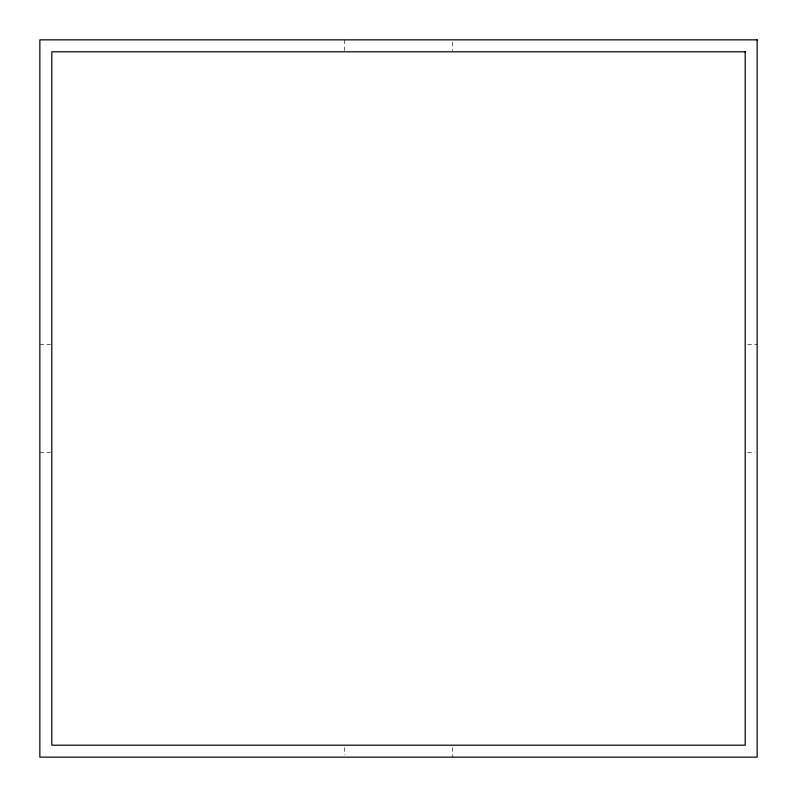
<?xml version="1.0" encoding="UTF-8"?>
<svg xmlns="http://www.w3.org/2000/svg" width="797" height="797" viewBox="0 0 797 797"><rect width="100%" height="100%" fill="white"/><g stroke="black" fill="none" stroke-linecap="round" stroke-linejoin="round"><path stroke-width="0.6" stroke-dasharray="3.98 2.99" d="M39.85 344.702L50.609 344.702M747.586 344.702L757.15 344.702M39.85 452.298L50.609 452.298M747.586 452.298L754.759 452.298M452.298 42.241L452.298 50.609M452.298 747.586L452.298 757.15M344.702 39.85L344.702 50.609M344.702 747.586L344.702 754.759"/><path stroke-width="1.2" d="M757.15 39.85L39.85 39.85L39.85 757.15L757.15 757.15L757.15 39.85M745.195 51.805L51.805 51.805L51.805 745.195L745.195 745.195L745.195 51.805"/></g></svg>
